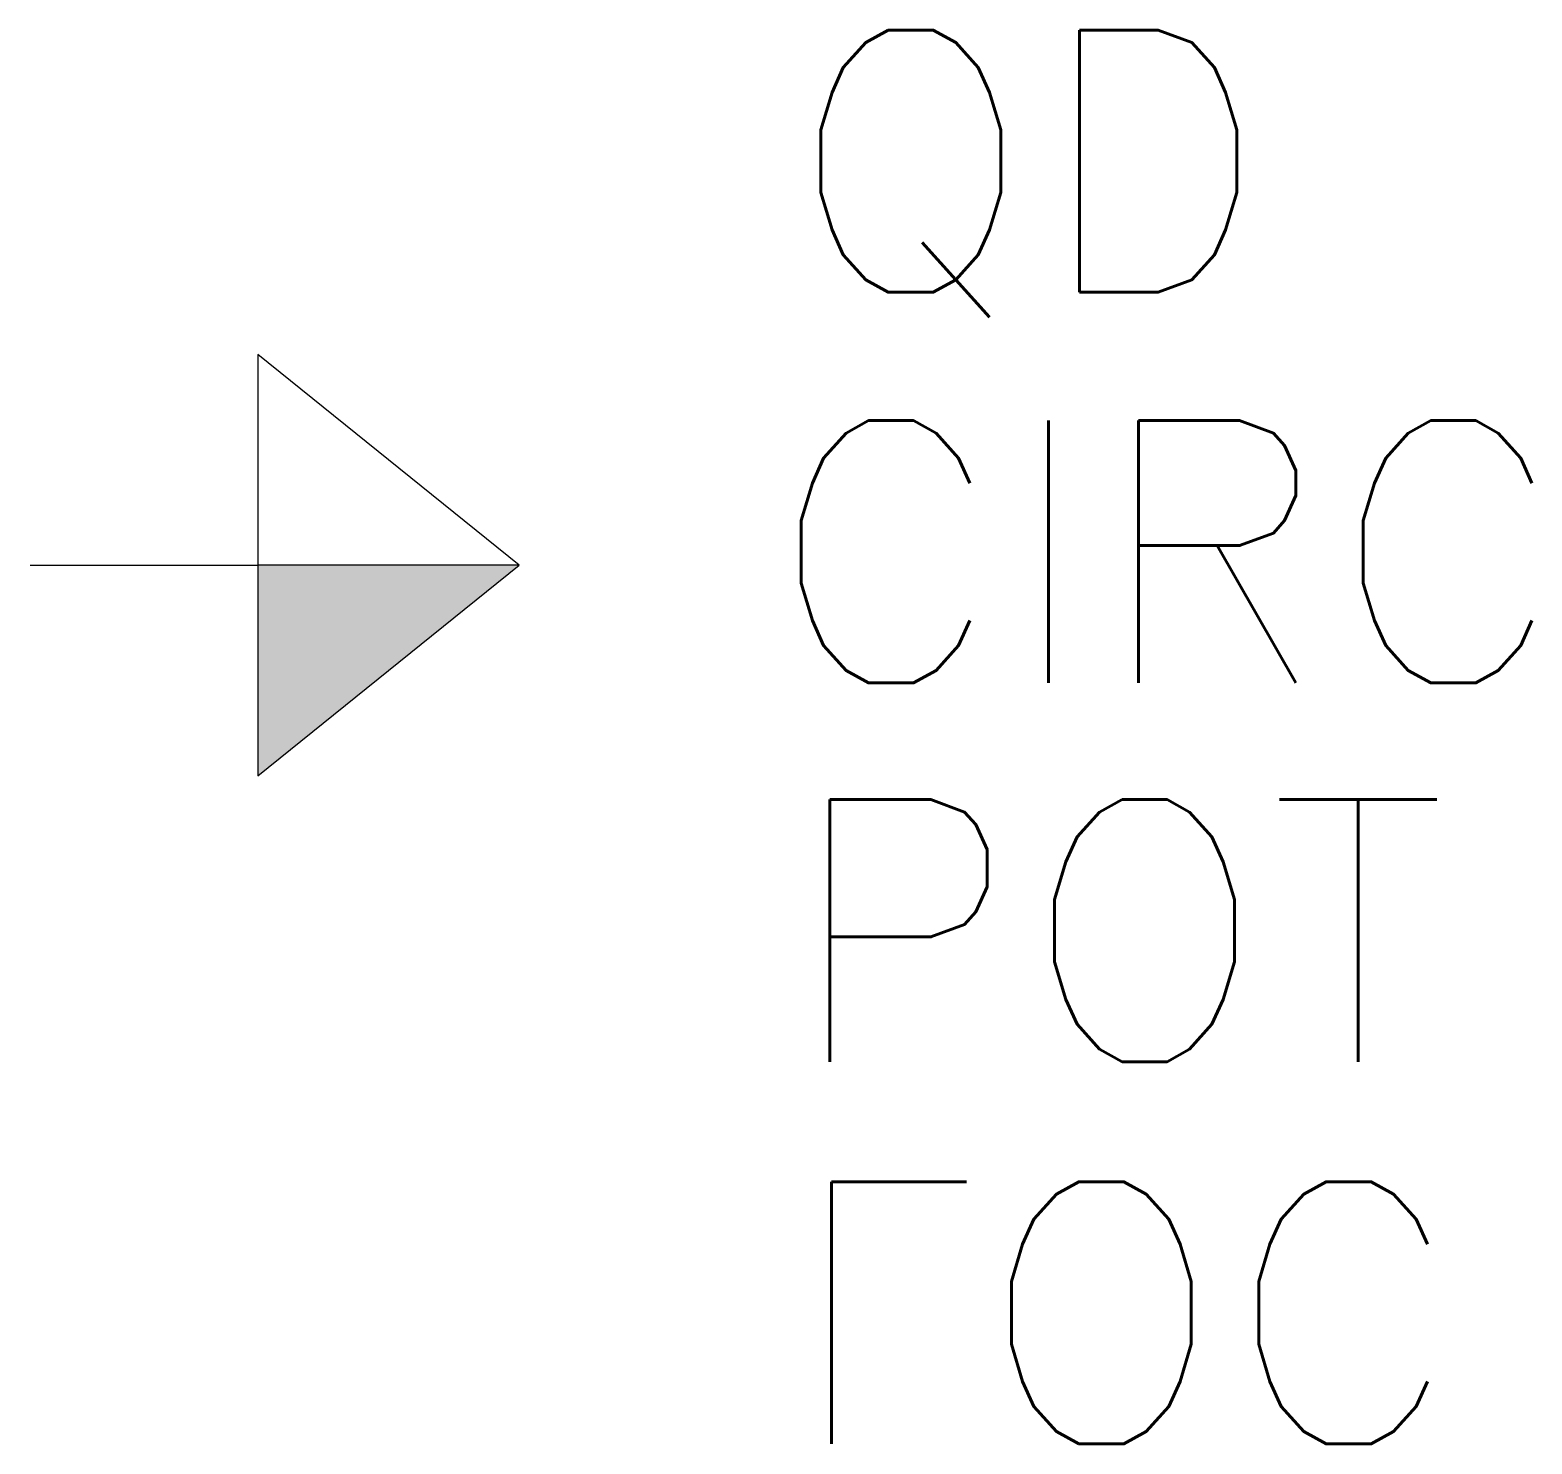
# Model space of a CAD drawing. Header units: millimetres. Extents: x 60.612 to 61.471, y -24.475 to -23.667.
import ezdxf

# ---------------------------------------------------------------- set-up
doc = ezdxf.new("R2010")
doc.units = ezdxf.units.MM
doc.layers.add('018', color=4, linetype='Continuous')
doc.layers.add('021', color=1, linetype='Continuous')
doc.styles.get("Standard").update_dxf_attribs({"font": 'romans.shx'})

msp = doc.modelspace()

# ---------------------------------------------------------------- linework, layer by layer
msp.add_line((60.61177, -23.97273), (60.74194, -23.97273))
at = {"layer": '018'}
msp.add_lwpolyline([(60.74194, -24.09319), (60.89147, -23.97273), (60.74194, -23.85227), (60.74194, -23.97273)], close=True, dxfattribs=at)
at = {"layer": '021', "ltscale": 0.1}
msp.add_line((60.89147, -23.97273), (60.74194, -23.97273), dxfattribs=at)
msp.add_solid([(60.74194, -23.97273), (60.89147, -23.97273), (60.74194, -24.09319)], dxfattribs=at)

# ---------------------------------------------------------------- texts
at = {"layer": '021', "flags": 1}
for tag, p, s in [('QD', (61.04465, -23.81668), '1'), ('CIRC', (61.03339, -24.04009), '1'), ('POT', (61.0433, -24.25676), '100')]:
    msp.add_attdef(tag, p, s, height=0.15, dxfattribs=at)
at = {"layer": '021', "text_generation_flag": 4, "flags": 1}
msp.add_attdef('LOC', (61.0443, -24.32533), '', height=0.15, dxfattribs=at)

doc.saveas('drawing.dxf')
